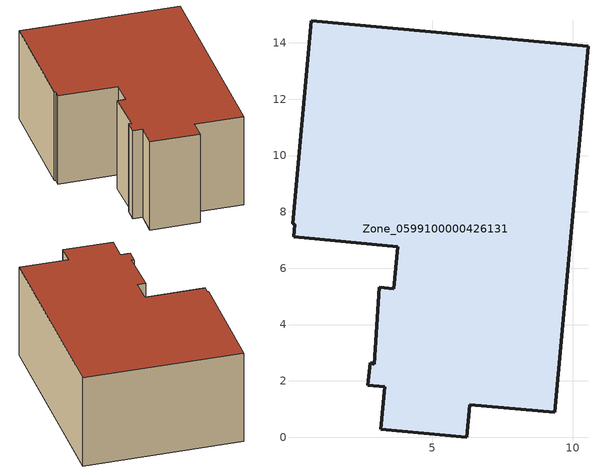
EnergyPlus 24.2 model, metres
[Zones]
Zone_0599100000426131
 floor ground (C_G): 3.18,0.28 3.32,1.78 2.72,1.84 2.79,2.65 2.94,2.6 3.12,5.32 3.64,5.27 3.78,6.76 0.09,7.11 0.13,7.55 0.04,7.57 0.71,14.78 10.54,13.87 9.35,0.89 6.34,1.16 6.23,0 z0
 wall outside (C_F): 10.54,13.87 0.71,14.78 0.04,7.57 0.13,7.55 0.09,7.11 3.78,6.76 3.64,5.27 3.12,5.32 2.94,2.6 2.79,2.65 2.72,1.84 3.32,1.78 3.18,0.28 6.23,0 6.34,1.16 9.35,0.89 10.54,13.87 z0:6.04
 roof outside (C_R): 3.12,5.32 2.94,2.6 2.79,2.65 2.72,1.84 3.32,1.78 3.18,0.28 6.23,0 6.34,1.16 9.35,0.89 10.54,13.87 0.71,14.78 0.04,7.57 0.13,7.55 0.09,7.11 3.78,6.76 3.64,5.27 z6.04
[BUILDING]
Pand.0599100000426131: North Axis=0; Terrain=City; Loads Convergence Tolerance Value=0.04; Temperature Convergence Tolerance Value=0.4; Solar Distribution=FullExterior; Maximum Number of Warmup Days=25; Minimum Number of Warmup Days=1
[Site:Location]
Rotterdam.The.Hague.AP_ZH_NLD Design_Conditions: Latitude=51.96; Longitude=4.45; Time Zone=1; Elevation=-4.5
[SITE:GROUNDTEMPERATURE:BUILDINGSURFACE]
18, 18, 18, 18, 18, 18, 18, 18, 18, 18, 18, 18
[MATERIAL] Thermal Absorptance=0.9; Solar Absorptance=0.7; Visible Absorptance=0.7
Name | Roughness | Thickness | Conductivity | Density | Specific Heat
G.D.2006-2014 | MediumSmooth | 0.15 | 0.06 | 540 | 1210
F.D.2006-2014 | Rough | 0.3 | 0.12 | 1920 | 840
R.D.2006-2014 | MediumRough | 0.2 | 0.08 | 1500 | 1000
[CONSTRUCTION]
C_G: G.D.2006-2014
C_F: F.D.2006-2014
C_R: R.D.2006-2014
[ZONE]
Zone_0599100000426131: Type=1; Multiplier=1; Ceiling Height=Autocalculate; Volume=Autocalculate; Floor Area=autocalculate; Part of Total Floor Area=Yes
[ZONEINFILTRATION:DESIGNFLOWRATE]
Infil_Zone_0599100000426131: Zone or ZoneList or Space or SpaceList=Zone_0599100000426131; Schedule=AlwaysOn; Design Flow Rate Calculation Method=Flow/Area; Flow Rate per Floor Area=0.0021; Constant Term Coefficient=1; Temperature Term Coefficient=0; Velocity Term Coefficient=0; Velocity Squared Term Coefficient=0
[HVACTEMPLATE:ZONE:IDEALLOADSAIRSYSTEM]
Zone_0599100000426131: Maximum Heating Supply Air Temperature=50; Minimum Cooling Supply Air Temperature=13; Maximum Heating Supply Air Humidity Ratio=0.0156; Minimum Cooling Supply Air Humidity Ratio=0.0077; Heating Limit=NoLimit; Cooling Limit=NoLimit; Dehumidification Control Type=ConstantSensibleHeatRatio; Cooling Sensible Heat Ratio=0.7; Dehumidification Setpoint=60; Humidification Control Type=None; Humidification Setpoint=30; Outdoor Air Method=None; Outdoor Air Flow Rate per Person=0.00944; Outdoor Air Flow Rate per Zone Floor Area=0; Outdoor Air Flow Rate per Zone=0; Demand Controlled Ventilation Type=None; Outdoor Air Economizer Type=NoEconomizer; Heat Recovery Type=None; Sensible Heat Recovery Effectiveness=0.7; Latent Heat Recovery Effectiveness=0.65
[ZONECONTROL:THERMOSTAT]
ThermostatControl_Zone_0599100000426131: Zone or ZoneList=Zone_0599100000426131; Control Type Schedule=DualSetpointControlType; Control 1=Thermostat_Zone_0599100000426131; Temperature Difference Between Cutout And Setpoint=0
[THERMOSTATSETPOINT:DUALSETPOINT]
Thermostat_Zone_0599100000426131: Heating Setpoint Temperature Schedule=HeatingSetpoint_Zone_0599100000426131; Cooling Setpoint Temperature Schedule=CoolingSetpoint_Zone_0599100000426131
[SCHEDULE:COMPACT]
HeatingSetpoint_Zone_0599100000426131: Through: 12/31, For: AllDays, Until: 24:00, 21
CoolingSetpoint_Zone_0599100000426131: Through: 12/31, For: AllDays, Until: 24:00, 24
DualSetpointControlType: Through: 12/31, For: AllDays, Until: 24:00, 4
AlwaysOn: Through: 12/31, For: AllDays, Until: 24:00, 1
